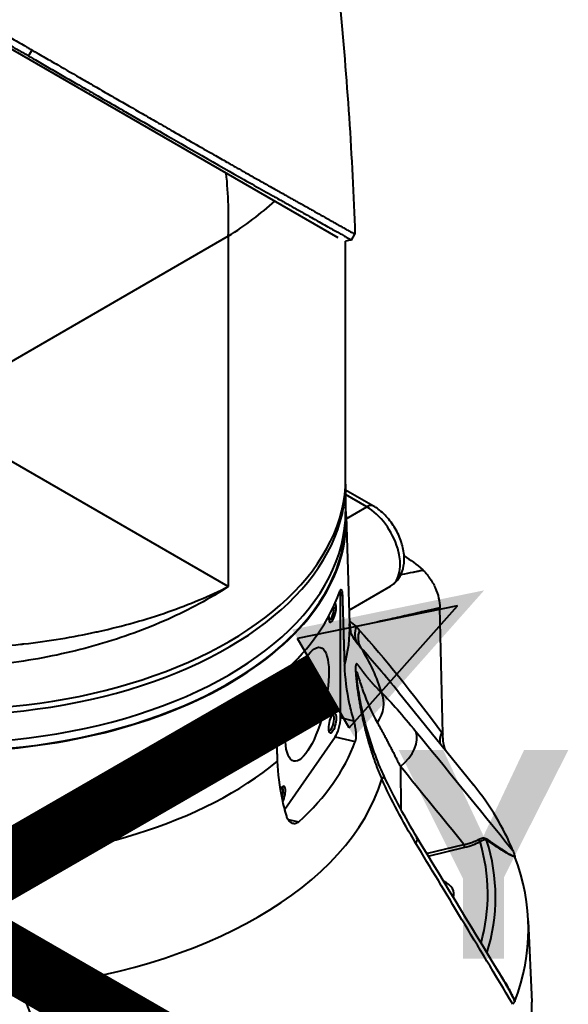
# Model space of a CAD drawing. Header units: millimetres. Extents: x 0 to 4378, y 0 to 2376.
# Drawn here: x 2719.8 to 2800.5, y 1084.8 to 1229.9 of the extents above; entities that cross this region are included whole.
import ezdxf

# ---------------------------------------------------------------- set-up
doc = ezdxf.new("R2010")
doc.units = ezdxf.units.MM
doc.header["$LTSCALE"] = 0.2
doc.layers.add('01_Object Line', color=4, linetype='Continuous')
doc.layers.add('07_Special Line2', color=76, linetype='Continuous')
doc.layers.add('14_Mark', color=7, linetype='Continuous', true_color=0xe03c31)
doc.styles.add('Rainbow-5.0 Style', font='malgunsl.ttf')

# ---------------------------------------------------------------- blocks, each defined once
blk = doc.blocks.new('A$C7c2cc22e_1')
for p, q in [((206.2739071004835, 192.7212172860018), (256.4097160687743, 163.7752944821186)), ((210.8584709296465, 190.5382677750531), (211.3584608207893, 191.404275683959)), ((243.761805179216, 166.3879545774325), (243.7638335845404, 166.3891054099586)), ((240.2604473119354, 163.9650476075221), (195.5712987408224, 138.1637556501264)), ((240.2604473119181, 163.9650476087299), (240.2604473119181, 112.3624636942914)), ((241.109163471916, 164.5155804302231), (241.1091642593019, 164.5156208540866)), ((258.4150098956197, 163.4118653890946), (258.9148737718097, 164.2776550305352)), ((257.5411472219766, 128.284147022634), (257.5411472219766, 163.2701243310585)), ((240.2604473112442, 112.3624636932764), (195.5712987404459, 138.1637556504829)), ((257.5411472219785, 127.4676504417075), (257.5411472219785, 122.1604226656782)), ((261.6658318790396, 124.2017507839701), (257.5411472219785, 126.5831385810452)), ((260.6658318790396, 124.1026931382548), (257.5411472219785, 125.9067306661418)), ((257.6367262686326, 122.3538381986837), (260.6658318790396, 124.1026931382548)), ((257.6226672560842, 122.7921335498904), (258.1328405407057, 106.8872769193331)), ((258.0681792770702, 108.903117730064), (264.14083187904, 112.4091653445066)), ((256.7802955629932, 111.0890409206659), (257.0552603444703, 111.0249013570865)), ((256.7802955629932, 93.04446648216253), (256.7802955629932, 111.0890409206659)), ((269.8732578243644, 108.8676945939878), (269.8732578243644, 108.8676368354027)), ((269.9464811290645, 108.8846961280033), (269.9464811290645, 108.884638386633)), ((271.8599140037113, 90.67373655962365), (271.4294311642207, 109.2296516662682)), ((265.381629675323, 107.8418147587618), (265.3814598396639, 107.8417167040971)), ((266.655921969892, 108.1295681747724), (266.655921969892, 108.1296274497727)), ((267.4690947683266, 108.3145250352682), (267.4690947683266, 108.3145839237513)), ((267.8226481589199, 108.3952659371062), (267.8226481589199, 108.3953246554229)), ((265.2417084075896, 96.92188983690721), (265.2417084075896, 96.91272110626232)), ((265.3450977581469, 96.78484914618457), (276.3946212025785, 83.10836418561303)), ((256.7802955629932, 93.04446648216253), (258.715836214782, 92.59297326898741)), ((248.5627104186296, 79.58695972960413), (255.9936217168197, 90.20567298136666)), ((255.9936217168197, 90.20567298136666), (258.9266554076721, 89.52149990331236)), ((271.7089480344548, 90.86783025234035), (271.8200205577214, 90.71861576351512)), ((271.8759019297831, 89.9845723340768), (271.8599140037113, 90.67373655962365)), ((265.6009317603693, 85.86284775418972), (265.6779950548971, 79.47637642252812)), ((265.6916433628912, 78.34529932199075), (265.6916497762413, 78.34476782799902)), ((249.0561371968624, 78.06244252076431), (250.6478496931832, 77.69115226201757)), ((269.4645446659597, 73.02883422606101), (274.9673995681087, 74.34384642217265)), ((269.6906319737654, 72.65597837120004), (275.0821656303942, 73.94534375979492)), ((284.4319553594032, 63.1235802989504), (284.9449521319239, 51.13265336317272))]:
    blk.add_line(p, q)
for centre, major_axis, ratio, start_param, end_param in [((198.5411472219766, 188.0516967465446), (-27.11738820267429, 52.44417063850955), 0.6058813899904092, 3.955108838191127, 4.136535698341806), ((198.5411472219766, 188.0516967465446), (58.97667815469203, 2.737738251461566), 0.6058813899903284, 5.469669122574906, 5.651095982729005), ((198.5411472219794, 127.4676504417075), (59, 2.974183399562235e-14), 0.5773502691896261, 4.084224324664952, 6.29517045480897), ((198.5411472219766, 128.284147022634), (59, 4.053007929272212e-14), 0.5773502691896266, 4.101409425193822, 6.283185307179585), ((198.5411472219794, 123.3851675370679), (59, 2.947642130379791e-14), 0.5773502691896263, 3.998893437925784, 6.283185307179585), ((198.5411472219821, 122.1604226656746), (59.09165072549233, 1.604966159973741e-13), 0.5773502691896228, 4.745744571991539, 6.338887980494405), ((260.6658318790396, 122.4696999763983), (0.999999999999773, 1.732050807569016), 0.5773502691895391, 0, 0.7853981633973692), ((260.6658318790396, 118.4280419008064), (3.475000000000766, -6.018876556301414), 0.5773502691897157, 0, 2.356194490192205), ((198.5411472219794, 122.1604226656782), (59, 5.895284260759581e-14), 0.5773502691896261, 3.973424453184704, 6.283185307179583), ((122.9028312675982, 228.246062915041), (164.5503253475377, -100.6016185072863), 0.351329167113726, 5.967917809769228, 5.973856203874182), ((255.9936217168197, 109.9648902398185), (0.4770489807417265, 2.045097618690435), 0.3058650027169689, 5.363930244002908, 5.819217322831697), ((198.5411472219821, 113.1793488373805), (37.71289025079478, 1.008568228932916e-13), 0.5773502691896227, 6.15386468950012, 6.153883755703609), ((198.5411472219821, 113.5872085659357), (38.23469994447738, 1.011690731189674e-13), 0.5773502691896227, 6.146290285843445, 6.146308970769937), ((198.5411472219821, 118.2004142481746), (59.21865244510285, 1.57374113740616e-13), 0.5773502691896226, 5.711516102723087, 6.086909640758829), ((232.9472460565285, 108.1401849811155), (-1.250000000000262, 2.165063509460935), 0.5773502691897158, 5.025229924019106, 5.025316775171438), ((232.7351140221735, 108.0177104939758), (-1.750000000000375, 3.031088913245322), 0.5773502691897158, 4.917579942411795, 4.917650450479142), ((232.7351140221735, 108.0177104939758), (-2.000000000000429, 3.46410161513751), 0.5773502691897158, 4.880125571264167, 4.880193746323543), ((255.6002847937334, 108.5454934894224), (-0.3407492719583634, -1.460784013350269), 0.3058650027169664, 5.186654511944633, 9.24428029270095), ((255.3684888300922, 108.5995632938102), (-0.2839577266319781, -1.217320011125265), 0.3058650027169663, 6.241058112957985, 8.779334953302556), ((233.2300887690035, 108.3034842973029), (1.050000000000333, -1.818653347947131), 0.5773502691897157, 4.146203301315236, 4.146208807201385), ((263.4739414546229, 108.6183525871529), (0.6147500000001346, -1.064778233952895), 0.5773502691897139, 5.930861578593514, 5.931149962826032), ((263.4739414546229, 108.6183525871529), (0.6147500000001348, -1.064778233952896), 0.5773502691897139, 6.276509852878506, 6.276797680840441), ((263.4739414546229, 108.6183525871529), (0.6250000000001361, -1.082531754730474), 0.577350269189714, 0.07044316755894542, 0.07063994093576653), ((263.6153628108596, 108.7000022452448), (-1.150000000000372, 1.991858428704001), 0.5773502691897151, 3.952993627391122, 3.953024977595633), ((198.5411472219821, 106.2501111650236), (59.60191148938184, 1.586231146433193e-13), 0.5773502691896226, 6.121673732729509, 6.301702608108853), ((261.7401863238583, 105.6702705111238), (-2.368057520806566, -1.841820723673054), 0.8707625815949848, 5.263420157259628, 6.210688190394032), ((262.2119247287446, 105.1066824793888), (-2.228162937676326, -2.008803107117689), 0.8804475843306616, 5.199810599058367, 6.167757210468056), ((281.109454998139, 136.9198291132598), (-18.18327219671764, -36.02230437940577), 0.4974367003087736, 6.048828480892982, 6.087912006302893), ((198.5411472233727, 90.34651612406742), (65.2556036758464, -2.881902216866906e-09), 0.5773502691845847, 0.1694651587047522, 0.3520318025691758), ((254.2815532991954, 103.31112481112), (-5.750000000001796, 9.959292143520045), 0.5773502691897175, 4.12041197451105, 4.120869733367853), ((247.8763569617759, 97.89336633335915), (-0.2839577266319842, -1.217320011125263), 0.3058650027169696, 6.241058112956991, 9.46690515499116), ((258.6318728933893, 94.1879575549101), (3.558077643425925, 3.512845496655016), 0.7992260030788721, 4.958929383140059, 5.982419586326177), ((255.3684888300922, 92.26963167525537), (-0.2839577266319781, -1.217320011125265), 0.3058650027169663, 6.241058112957985, 9.46690515499214), ((255.9936217168197, 91.92031580131516), (0.4770489807416577, 2.045097618690458), 0.3058650027169683, 3.793133917206868, 5.363930244002118), ((263.6881702769133, 88.42207753417824), (3.876821022111238, 3.157571655954852), 0.6386806095256086, 4.685765155452684, 6.080709920392066), ((276.4182635970719, 91.9879726699437), (0.7157014972403001, 7.510516511066714), 0.6063612219215665, 1.798054478973292, 1.814612332792183), ((274.4660008746741, 89.88109068882113), (2.407278070103636, 1.790254812365599), 0.8674130684955614, 2.140512504226354, 2.169895775907589), ((198.5411472219821, 96.72655416977796), (61.66156030941804, 2.260691633892975e-13), 0.5773502691896243, 5.719035549152112, 6.079390194329821), ((198.5411472219821, 106.2501111650236), (59.60191148938184, 1.572179886277781e-13), 0.5773502691896225, 4.737196531584991, 5.676752010752407), ((258.6318728933948, 82.31544204038073), (4.522968020533193, 2.131375209865804), 0.1368333204227426, 5.851521580301087, 6.28318138875348), ((258.6318728933948, 82.31544204038073), (4.522968020533194, 2.1313752098658), 0.1368333204227425, 6.28318138875349, 6.283188024149898), ((198.5411472219839, 90.34651612198286), (65.25560367725451, -5.08343367400243e-13), 0.5773502691896565, 4.881854139064616, 6.113720148499984), ((248.1081529254179, 81.50936491041648), (0.3407492719583299, 1.460784013350338), 0.3058650027169688, 4.147593003614109, 7.235449877768815), ((247.8763569617759, 81.56343471480432), (0.2839577266319805, 1.217320011125264), 0.3058650027169705, 4.490703708274423, 6.325312501401537), ((198.5411472214719, 62.14187100592608), (85.90660579782283, 1.048761077981908e-09), 0.5773502691691003, 0.2304668600220179, 0.4364521633767309), ((263.6881693387204, 72.91231069278001), (4.274898243904704, 2.593309471739862), 0.3496061413241923, 5.797005562061594, 6.282673212208911), ((263.6881693387204, 72.91231069278001), (4.274898243904701, 2.593309471739865), 0.3496061413241925, 6.282673212208909, 6.283178610191722), ((275.0821656303833, 74.19029273413253), (0.0697763458661251, -0.2917726196938445), 0.312459714103281, 4.085306424348756, 5.629921726318255), ((256.045183258313, 89.22284776734159), (23.24753589558436, -12.47741501040125), 0.4066503388549584, 5.854651302965093, 6.034691681007684), ((277.3307426966758, 75.04856021943851), (0.1491496718644724, -0.2602887106275033), 0.5751710345635415, 4.176187302726031, 5.499655134980306), ((198.5411472219739, 67.04690345305062), (79.926841094534, 2.010891453352315e-13), 0.5773502691896228, 6.12554681429309, 6.452078620926319), ((198.541147221983, 60.53964858603285), (83.02486869795047, 2.298161660974075e-13), 0.5773502691896226, 0.3126054539227869, 0.312642627540813), ((278.5280199104827, 75.18747871021696), (-0.170500032215142, -0.2468395005137769), 0.7301919388112066, 5.156942144711117, 5.894525057560425), ((198.5411472219739, 66.609409410019), (81.07590775921359, 2.173261570703744e-13), 0.5773502691896227, 6.106072863849046, 6.463545499565213), ((198.5411472219821, 61.89871787867742), (85.91700522227791, 2.885192085244626e-13), 0.5773502691896202, 6.067398895277223, 6.498971719082234), ((269.2518253406379, 67.0469034530579), (4.25000000000001, 1.092875789865389e-14), 0.5773502691896227, 6.069624736309474, 7.169765961531989), ((208.8230472643963, 53.55830315545609), (-4.563237517687907, -2.043737594991114), 0.1232512958400554, 0.6512047296789483, 1.674694932874712), ((198.541147221983, 49.90047525356931), (-86.4301584610167, -2.27005914066325e-13), 0.5773502691896226, 6.258490084264032, 9.449473183684931)]:
    blk.add_ellipse(centre, major_axis=major_axis, ratio=ratio, start_param=start_param, end_param=end_param)
for centre, major_axis, ratio in [((251.8542188595757, 95.02742919991942), (1.95362915922802, 8.375161676541815), 0.3058650027169671), ((248.108152925417, 97.83929652897132), (-0.34074927195838, -1.460784013350336), 0.3058650027169674), ((255.6002847937334, 92.21556187086753), (-0.3407492719583642, -1.460784013350269), 0.3058650027169672)]:
    blk.add_ellipse(centre, major_axis=major_axis, ratio=ratio)
for points, knots in [([(253.3728828661151, 226.5361715361432), (253.376372728686, 226.5107265948682), (253.3799853628025, 226.4843776595953), (253.3940393068933, 226.3818343775347), (253.4045309802605, 226.3051986993487), (253.446450346195, 225.9986637573056), (253.4777833800854, 225.7687800472377), (253.6026862291164, 224.8493164069805), (253.6953972782303, 224.1598792859259), (254.062293113675, 221.4028008543974), (254.328571291333, 219.3365144436284), (255.3561978826438, 211.0779001853953), (256.0422671100769, 204.8992665811857), (257.7436624133352, 187.1866398533384), (258.5227004467642, 175.6940803795915), (258.9148761372708, 164.2776655275447)], [0, 0, 0, 0, 0.00864042208798208, 0.00864042208798208, 0.03420166863426949, 0.03420166863426949, 0.1108854165451297, 0.1108854165451297, 0.3409368909911851, 0.3409368909911851, 1.031098066200774, 1.031098066200774, 3.101792511821776, 3.101792511821776, 6.985754510892164, 6.985754510892164, 6.985754510892164, 6.985754510892164]), ([(164.8219119701898, 217.2462483935014), (165.881057897439, 216.6347412730902), (166.9783171895597, 216.0005320805139), (169.2375775077671, 214.693384307313), (170.398551333541, 214.0210015315206), (172.3796974040888, 212.8727094438582), (173.1823847477972, 212.4072447175204), (175.0792763335858, 211.3067663237161), (176.1789180429359, 210.6684822849274), (177.9280364996766, 209.6527710524279), (178.5673422005484, 209.2814688082399), (179.9450712941143, 208.4811304927025), (180.6844309245207, 208.0515283808418), (183.4041587366264, 206.4711998337298), (185.4028214471255, 205.3094339347626), (191.4166427822411, 201.8143237979275), (195.4299322308188, 199.4823435951912), (201.3296154391601, 196.0585739529379), (203.2761060997527, 194.9296772277157), (206.1510486143598, 193.2636570086579), (207.1036372815033, 192.7118422184067), (208.5198890294841, 191.8917683841282), (208.9903281878233, 191.6194130564727), (209.6930869636381, 191.2126439465865), (209.9268563385831, 191.0773481243559), (210.5435016758474, 190.7204971842657), (210.8248087520587, 190.5577438807886), (210.8584709298302, 190.538267775366)], [0, 0, 0, 0, 0.4493563125055675, 0.4493563125055675, 0.8984674872382458, 0.8984674872382458, 1.197467799409754, 1.197467799409754, 1.595857780738837, 1.595857780738837, 1.823370048241626, 1.823370048241626, 2.08311788140897, 2.08311788140897, 2.775822454205861, 2.775822454205861, 4.159485792213735, 4.159485792213735, 4.850948749516448, 4.850948749516448, 5.197063108850871, 5.197063108850871, 5.370242404457572, 5.370242404457572, 5.456832188625868, 5.456832188625868, 5.599134327563663, 5.599134327563663, 5.599134327563663, 5.599134327563663]), ([(199.9800409392965, 197.9979657844378), (200.0087856594409, 197.9812842521278), (200.113216031611, 197.9206820548061), (200.3447849203658, 197.7863068309853), (200.4358947687233, 197.7334392342746), (200.7090873335983, 197.5749198505691), (200.891034679631, 197.469350782223), (201.4363049302729, 197.1529975710291), (201.799034980977, 196.9425744681503), (202.8845236486877, 196.3129615332), (203.6040640755764, 195.8957133946824), (204.7986244478743, 195.2032556382292), (205.2745900535065, 194.9273341411754), (206.2235849560475, 194.3773441529593), (206.6965947106219, 194.1033542578371), (207.8740081985143, 193.4213402805362), (208.5767401244957, 193.0143520715683), (209.6246394862392, 192.4076962005456), (209.9729220364716, 192.206098769715), (210.4937276380206, 191.9046782241894), (210.6670604402143, 191.8043668970204), (210.9266486321922, 191.654145891247), (211.013109448244, 191.6041132634455), (211.1219554319387, 191.541128440851), (211.3411655584787, 191.4142833279984), (211.3584608207702, 191.4042756839262)], [-1.054271393679411, -1.054271393679411, -1.054271393679411, -1.054271393679411, -1.01601116728266, -1.01601116728266, -0.991173260683727, -0.991173260683727, -0.9414978535694432, -0.9414978535694432, -0.842144080391757, -0.842144080391757, -0.643563625011893, -0.643563625011893, -0.5113721437959878, -0.5113721437959878, -0.3790245211111146, -0.3790245211111146, -0.1803343081606392, -0.1803343081606392, -0.0809759813401702, -0.0809759813401702, -0.0312964957634915, -0.0312964957634915, -0.006456822333047677, -0.006456822333047677, -7.474296861312978e-07, -7.474296861312978e-07, -7.474296861312978e-07, -7.474296861312978e-07]), ([(210.8584709298229, 190.538267775366), (210.9052367826389, 190.5112100661499), (211.3113379809765, 190.2762400463762), (212.1979554625368, 189.7634084431375), (212.5309321838695, 189.5708377767114), (213.5263553349932, 188.9952426546879), (214.1860384837692, 188.6139096967345), (216.153968294022, 187.4767259225482), (217.4499471713825, 186.7281470721464), (219.0805440193344, 185.7873347409586), (219.4383051986551, 185.5808806902351), (220.2114170271452, 185.1346479906861), (220.6221977754567, 184.8976725855136), (222.1233519287316, 184.0321529207758), (223.19563600939, 183.4141803076527), (224.8507847882647, 182.4609959345034), (225.4496644955761, 182.1162290327338), (227.6266429821953, 180.8634288102112), (229.174566982736, 179.9735452366003), (233.6399245477405, 177.4095424211155), (238.9450206915626, 174.369816146529), (243.6024246108273, 171.7359776560988), (244.5781421321935, 171.1860190169537), (245.9437645552089, 170.4199414934737), (246.3791543787884, 170.1764643465358), (246.9635115376132, 169.8489850132682), (247.1263038220804, 169.7577430841484), (247.6007200092799, 169.4920692818851), (247.9044638947016, 169.3219363643293), (248.2911320282492, 169.1054199467253), (248.381231783178, 169.0549356190204), (248.5338211498674, 168.9695199833404), (248.595184634526, 168.935122474526), (248.7149558117826, 168.8680921678533), (248.7729800359757, 168.8355008650651), (248.8888893235035, 168.77033285582), (248.948881039013, 168.7366018372595), (249.2385014111742, 168.5737672014147), (249.4650675210723, 168.4463839017662), (249.9274408979254, 168.1864017497101), (250.1623152132106, 168.0543282460203), (250.8221511147603, 167.6832935649109), (251.2366713105594, 167.450189777468), (252.0330219711814, 167.0023157205651), (252.414955525539, 166.7874990511809), (253.167587441445, 166.3641835722228), (253.5357714165839, 166.1568707069491), (254.251982841909, 165.7539083195079), (254.5998542269972, 165.5583401334152), (255.0982525811305, 165.2774438683991), (255.2641403064208, 165.1839190207465), (255.6952011338326, 164.9413473225904), (255.9450746018611, 164.8005335976595), (256.4445127395647, 164.5191823722344), (256.6877610494848, 164.3821158690043), (257.1243348951039, 164.1361537591765), (257.3186196984298, 164.0267058717909), (257.6555377568329, 163.8368755140473), (257.8003843621682, 163.7553365428212), (258.1590247430795, 163.5535492206), (258.3142300003437, 163.4666100257891), (258.4028682943754, 163.4178629733251), (258.4148042456027, 163.411515750322), (258.4149960186078, 163.4118618010689)], [9.99561447219663e-07, 9.99561447219663e-07, 9.99561447219663e-07, 9.99561447219663e-07, 0.01748957738186132, 0.01748957738186132, 0.02806413997029545, 0.02806413997029545, 0.04920444580629138, 0.04920444580629138, 0.09158329829203665, 0.09158329829203665, 0.1038290298763295, 0.1038290298763295, 0.1177045276840655, 0.1177045276840655, 0.154892859606492, 0.154892859606492, 0.1762616933293625, 0.1762616933293625, 0.2332292311536616, 0.2332292311536616, 0.3447473404030948, 0.3447473404030948, 0.3768428042882266, 0.3768428042882266, 0.3928613207077339, 0.3928613207077339, 0.3992060892278385, 0.3992060892278385, 0.4115741762600942, 0.4115741762600942, 0.415343451917839, 0.415343451917839, 0.4181397669070632, 0.4181397669070632, 0.4207137741729015, 0.4207137741729015, 0.4231441114642989, 0.4231441114642989, 0.4328040689949464, 0.4328040689949464, 0.4431450419399368, 0.4431450419399368, 0.4624047611653779, 0.4624047611653779, 0.4815797427612437, 0.4815797427612437, 0.5018181430265579, 0.5018181430265579, 0.5229617818339712, 0.5229617818339712, 0.5340034608371621, 0.5340034608371621, 0.5527187709526188, 0.5527187709526188, 0.5738832346386877, 0.5738832346386877, 0.5945830553816474, 0.5945830553816474, 0.6145009474701745, 0.6145009474701745, 0.6528362469890838, 0.6528362469890838, 0.6664979036712086, 0.6664979036712086, 0.6664979036712086, 0.6664979036712086]), ([(211.3584608208039, 191.4042756839917), (211.3745031683366, 191.3949936980353), (211.5774533336771, 191.2775749172943), (211.6771909484814, 191.2198742652872), (211.756772693012, 191.173836949114), (211.9953370305593, 191.0358369487694), (212.1541434171922, 190.9439811922712), (212.6298472254875, 190.668828760201), (212.9459813831545, 190.4859913262553), (213.8912862607976, 189.9393589983592), (214.5179950141437, 189.5770749571057), (216.3867800143307, 188.4970914631303), (217.6155754759457, 187.7871167297453), (219.1189123468666, 186.9197214379783), (219.4168066631373, 186.7478152925214), (220.0915801161018, 186.3583395978567), (220.4731075655718, 186.1382982363684), (221.5448801675357, 185.5194920621507), (222.2435052194123, 185.1173362681038), (223.0742927984138, 184.6384661568627), (223.211636618048, 184.5592466813432), (223.4718063080581, 184.4092973792249), (223.5943916492743, 184.3386696293419), (225.0239397258938, 183.5150975566503), (226.3078027985921, 182.7759320930163), (228.28844969087, 181.6366629087352), (229.0002780234636, 181.2273810157822), (230.509591869526, 180.3600539683393), (231.3048309078713, 179.9033771623726), (234.1814537066466, 178.2524729074648), (236.2018580099193, 177.0951967780857), (238.7901341858424, 175.6170955667221), (239.4249317904105, 175.2550236242932), (240.1450680839262, 174.8446562539102), (240.2373076924723, 174.7921077043902), (240.3981563182742, 174.7005079500559), (240.4716756508478, 174.6585500120309), (240.6184720520341, 174.5750571107128), (240.6937185135857, 174.5322890101015), (240.8682445675731, 174.4331580629878), (240.9636945774346, 174.3789170154341), (241.1332530069467, 174.2828407936722), (241.2038304312409, 174.2428587200302), (241.377752913334, 174.144204013759), (241.4813125206483, 174.0854078741177), (241.6696868004738, 173.9786541429021), (241.7548470101465, 173.9304200949191), (242.2786976587795, 173.6336121915519), (242.7078510119627, 173.3906314619089), (243.6712563700003, 172.8458746236101), (244.1981873850573, 172.5484388111036), (245.2248366729109, 171.9701422939288), (245.7242203194792, 171.6894172004941), (246.5118348983415, 171.2479911098853), (246.8125868840643, 171.0797251658551), (247.1717413845618, 170.8785234393654), (247.2380508966089, 170.8413804327502), (247.4241679701399, 170.737152553651), (247.543277403247, 170.6703257068548), (247.9468904027999, 170.4441480100977), (248.2263636460166, 170.2877356300851), (248.6424878832822, 170.0546536287002), (248.7867555313132, 169.9739272510596), (248.9768969410125, 169.8673913794082), (249.0261449912496, 169.8398344605775), (249.1006013125843, 169.7981911716852), (249.1251445437456, 169.7844392035913), (249.2053317563505, 169.7395151491764), (249.2614725649337, 169.7079879360463), (249.401551253939, 169.6292753811031), (249.4881838114161, 169.5805187204387), (249.6797095686961, 169.4728433961791), (249.7812628653992, 169.4157811296573), (249.9800668249018, 169.3039726779789), (250.0773760089978, 169.2492348807828), (250.207438001753, 169.1761701188734), (250.2389208980258, 169.1584968371753), (250.3514453019725, 169.095319280128), (250.4341697897344, 169.0485843598581), (250.6403346746629, 168.9324713040842), (250.7566534981725, 168.8675411831355), (250.9583048572695, 168.75454818242), (251.0434416793214, 168.7064725112978), (251.2114377236912, 168.6113359349365), (251.2959486555283, 168.5634923877842), (251.5122429107814, 168.4418481817556), (251.6414659925376, 168.3698600937714), (251.8649604304155, 168.2442680593776), (251.9569068857527, 168.1923590836086), (252.1178630884915, 168.1016690230717), (252.1860535645974, 168.0634161093658), (252.2889642530899, 168.0055888215502), (252.3235798546284, 167.9861290401823), (252.4562493410549, 167.9115235388454), (252.5534208446325, 167.8568349328707), (253.0838543798345, 167.558575757128), (253.49857680676, 167.3252795660737), (254.318265945235, 166.8639216125084), (254.7214454397981, 166.6372111711171), (255.2465831548507, 166.3416070227977), (255.3904926080886, 166.2606103818762), (255.5981508334498, 166.1434166689396), (255.6647897943894, 166.1058721917652), (255.8862154366034, 165.9811991610295), (256.0382956094463, 165.8955738161458), (256.3345860691188, 165.7287291817192), (256.4799312116284, 165.6468553877712), (256.9225597430177, 165.3974289699436), (257.198357060025, 165.2420760794557), (257.6484995451829, 164.9884271715528), (257.8321268739783, 164.8849085938127), (258.1861431601528, 164.6855154352124), (258.3494470016394, 164.5935230028881), (258.5902467293981, 164.4581110454346), (258.6784222027291, 164.4085965982667), (258.8574786151203, 164.308424632356), (258.9149883069258, 164.2766289440733), (258.9149637124719, 164.2776065920189)], [-6.229961524688175, -6.229961524688175, -6.229961524688175, -6.229961524688175, -6.227864086606503, -6.227864086606503, -6.219552281210452, -6.219552281210452, -6.20292896294882, -6.20292896294882, -6.169680297483175, -6.169680297483175, -6.103208314918707, -6.103208314918707, -5.970065015648211, -5.970065015648211, -5.937452784452091, -5.937452784452091, -5.89534623035619, -5.89534623035619, -5.81611940813297, -5.81611940813297, -5.800362284910748, -5.800362284910748, -5.786281330615418, -5.786281330615418, -5.63588690055849, -5.63588690055849, -5.550127942229698, -5.550127942229698, -5.451964456061074, -5.451964456061074, -5.190409731335976, -5.190409731335976, -5.103809024177382, -5.103809024177382, -5.091040676804137, -5.091040676804137, -5.081268366660875, -5.081268366660875, -5.070806319067909, -5.070806319067909, -5.05710139392401, -5.05710139392401, -5.047415860094191, -5.047415860094191, -5.032992576371535, -5.032992576371535, -5.021064202014178, -5.021064202014178, -4.959513415369373, -4.959513415369373, -4.879661612828988, -4.879661612828988, -4.798865571795017, -4.798865571795017, -4.746912642198534, -4.746912642198534, -4.735038948466269, -4.735038948466269, -4.713278449900445, -4.713278449900445, -4.660559000778483, -4.660559000778483, -4.631405422160348, -4.631405422160348, -4.62096207581279, -4.62096207581279, -4.615809515777811, -4.615809515777811, -4.603824060665395, -4.603824060665395, -4.585775074463694, -4.585775074463694, -4.565126456141858, -4.565126456141858, -4.54506104963713, -4.54506104963713, -4.538128885821618, -4.538128885821618, -4.518661614024469, -4.518661614024469, -4.489930932012812, -4.489930932012812, -4.468033702628485, -4.468033702628485, -4.446172805384194, -4.446172805384194, -4.412021574537383, -4.412021574537383, -4.387420179079569, -4.387420179079569, -4.36864402854752, -4.36864402854752, -4.359075867751159, -4.359075867751159, -4.331844312011473, -4.331844312011473, -4.208918323546651, -4.208918323546651, -4.07624485378462, -4.07624485378462, -4.023994732991419, -4.023994732991419, -3.998903885267831, -3.998903885267831, -3.939655953331359, -3.939655953331359, -3.878964240426505, -3.878964240426505, -3.746370763523203, -3.746370763523203, -3.637172765929716, -3.637172765929716, -3.509454865337274, -3.509454865337274, -3.406658279348589, -3.406658279348589, -3.23886791182405, -3.23886791182405, -3.23886791182405, -3.23886791182405]), ([(264.14083187904, 112.4091653445066), (264.5410185021719, 112.6402131990981), (264.8941339302582, 112.9488292190399), (265.4860051403284, 113.6825310114618), (265.7123272886538, 114.1126538505632), (266.0625662215825, 115.1071025196215), (266.1509590778678, 115.6795782419395), (266.1802775347114, 116.9482890099207), (266.0871597624082, 117.6489287743607), (265.7277273884283, 119.0515329465998), (265.4559011806559, 119.7530411186926), (264.7712487587905, 121.0794012914157), (264.3604861102485, 121.7047523110523), (263.4236156827264, 122.839911779367), (262.8974549831928, 123.3491997150086), (262.1106335713821, 123.9273322849112), (261.8916632305591, 124.0713669923789), (261.6658318790396, 124.2017507839701)], [2.356194490192419, 2.356194490192419, 2.356194490192419, 2.356194490192419, 2.575474831634324, 2.575474831634324, 2.815685291744781, 2.815685291744781, 3.115266252246366, 3.115266252246366, 3.475847754844831, 3.475847754844831, 3.845558973395537, 3.845558973395537, 4.21006794318127, 4.21006794318127, 4.576895008419965, 4.576895008419965, 4.71238898038469, 4.71238898038469, 4.71238898038469, 4.71238898038469]), ([(265.6976959516714, 114.1376803570602), (265.7497806002775, 114.1481033463715), (265.801832617577, 114.1585219523622), (265.8538519966387, 114.168936171096), (266.4036598911771, 114.2790070673254), (266.9498210843713, 114.3885875389533), (267.4923283615271, 114.4976724770968), (267.5746572374583, 114.5142267994379), (267.6570237121341, 114.5306625225385), (267.7396055078443, 114.5468187963525), (267.9562062642854, 114.58919449307), (268.1695047293679, 114.6339864157344), (268.3838222028007, 114.6771594112797)], [0.7851306460234385, 0.7851306460234385, 0.7851306460234385, 0.7851306460234385, 0.7974935256304067, 0.7974935256304067, 0.7974935256304067, 0.9281603834382046, 0.9281603834382046, 0.9281603834382046, 0.9479898972121645, 0.9479898972121645, 0.9479898972121645, 1, 1, 1, 1]), ([(268.8837778718043, 114.8202920888907), (269.2471337893858, 114.4835942130376), (269.5930934014596, 114.0811514296765), (270.2242045750136, 113.1884954942143), (270.5086936664793, 112.6907902961539), (270.9564760702597, 111.6796683942739), (271.1227784188795, 111.1677824098406), (271.3513940944158, 110.1756743707301), (271.4162700342631, 109.6855063644616), (271.4293212999737, 109.229686539984)], [-0.6621411955046085, -0.6621411955046085, -0.6621411955046085, -0.6621411955046085, -0.500004661764362, -0.500004661764362, -0.330185761901586, -0.330185761901586, -0.1648010392819811, -0.1648010392819811, -7.303728316256653e-06, -7.303728316256653e-06, -7.303728316256653e-06, -7.303728316256653e-06]), ([(240.2604473119891, 112.362463694546), (237.5368866465269, 110.5871072004556), (234.5539430288509, 108.9646436010153), (231.3400078720779, 107.523537334655), (228.1482986237961, 106.0923970117365), (224.6876920939949, 104.827642546843), (221.137985282644, 103.8015531539859), (217.5759190342924, 102.7718911034717), (213.9050154832512, 101.9667512712622), (210.1255716388659, 101.3833174612373), (206.3461277944816, 100.7998836512124), (202.4433880626129, 100.4451592623009), (198.5993451484946, 100.3297449924758), (194.753372489572, 100.214272783629), (190.9243066722374, 100.3310185570081), (187.1127709180764, 100.6828742674297), (183.3050600955885, 101.03437688552), (179.5931895223312, 101.6172921499528), (176.0435035474129, 102.4099816482849), (174.2072921616218, 102.8200307322077), (172.4019703092254, 103.2894397622986), (170.6397220155977, 103.815480165842)], [0, 0, 0, 0, 0.06271685863167983, 0.06271685863167983, 0.06271685863167983, 0.125, 0.125, 0.125, 0.1875, 0.1875, 0.1875, 0.25, 0.25, 0.25, 0.312531375573317, 0.312531375573317, 0.312531375573317, 0.375, 0.375, 0.375, 0.4073142949087499, 0.4073142949087499, 0.4073142949087499, 0.4073142949087499]), ([(174.2945853986976, 105.9256058661813), (174.4638743061505, 105.8847968889168), (174.6334200540341, 105.8444556860595), (174.8032122616587, 105.8045842762367), (174.9227026906192, 105.7765249681615), (175.0423237716805, 105.748696321738), (175.1620719554312, 105.7210991294633), (178.8453197932049, 104.8722570377904), (182.700743183148, 104.2290936841637), (186.6470413015186, 103.809693408446), (190.3934347072873, 103.4115383831013), (194.1508519639292, 103.2193055634962), (197.9094572742397, 103.2209569709958), (198.089440921849, 103.2210360498902), (198.2694358264698, 103.2215597695213), (198.4494406255453, 103.2225268893926), (202.1931396447726, 103.2426408292595), (205.9821186903555, 103.4601713094198), (209.6485239683316, 103.8568158623675), (209.8171649683381, 103.8750600358762), (209.9855491990347, 103.8936843730226), (210.1536598747325, 103.9126869813663), (213.8161587381073, 104.326682292256), (217.3660251368383, 104.9152222651283), (220.8043980210186, 105.6669970439398), (220.9343785217416, 105.6954163182527), (221.0642434934471, 105.7240788926792), (221.1939911041172, 105.7529842372787), (224.72001458257, 106.5385164192194), (228.1605878880328, 107.5100452698971), (231.3469317600184, 108.6155455382541), (234.5312068858557, 109.7203280562644), (237.5082731897037, 110.974719349626), (240.2604473119891, 112.362463694546)], [0.6220861935830111, 0.6220861935830111, 0.6220861935830111, 0.6220861935830111, 0.625, 0.625, 0.625, 0.6270505768995198, 0.6270505768995198, 0.6270505768995198, 0.6901227897282368, 0.6901227897282368, 0.6901227897282368, 0.75, 0.75, 0.75, 0.7528672653347984, 0.7528672653347984, 0.7528672653347984, 0.8125, 0.8125, 0.8125, 0.8152428838997834, 0.8152428838997834, 0.8152428838997834, 0.875, 0.875, 0.875, 0.8772589928824207, 0.8772589928824207, 0.8772589928824207, 0.9386494254297342, 0.9386494254297342, 0.9386494254297342, 1, 1, 1, 1]), ([(256.6227831772048, 111.5327719317611), (256.6746238006699, 111.6832993134485), (256.7292707050492, 111.8017022429485), (256.8303257810103, 111.9270958324742), (256.876712210179, 111.9325145561343), (256.9508460338839, 111.8436135471457), (256.9837998321909, 111.7454988121208), (257.0324057305033, 111.4488295552874), (257.0481543854703, 111.250214062944), (257.0549507797678, 111.0349124230415), (257.0550557990937, 111.0315855364788), (257.0551589922616, 111.0282484878662), (257.0552603444703, 111.0249013570865)], [-0.3180620537938501, -0.3180620537938501, -0.3180620537938501, -0.3180620537938501, -0.2384531674670978, -0.2384531674670978, -0.1578017267053853, -0.1578017267053853, -0.07890086335269264, -0.07890086335269264, 0, 0, 0, 0.001219192859469876, 0.001219192859469876, 0.001219192859469876, 0.001219192859469876]), ([(271.4293212999737, 109.229686539984), (270.8457109661576, 109.0940722004962), (270.2619715861965, 108.9577533791817), (269.6784481986961, 108.8225068283355), (269.4805545622294, 108.7766398890853), (269.2826833297768, 108.7308810870272), (269.084834651766, 108.6852299702186), (268.6702440464414, 108.5895683547751), (268.2557485431844, 108.4943666355648), (267.8413432625248, 108.3995996082267), (267.5256064453979, 108.3273962822168), (267.2099220022001, 108.2554452934419), (266.8942882144365, 108.1837374063653), (265.9859868162393, 107.9773831546299), (265.0781019050373, 107.7730349765188), (264.1705928521669, 107.5704831301264), (263.8272038690193, 107.4938402885491), (263.4838683569233, 107.4174532886937), (263.1405846988928, 107.3413140563025), (261.8900552318819, 107.0639505655818), (260.6402088655486, 106.7898558607667), (259.3909583470231, 106.5185935000627), (259.3052620080234, 106.499985389939), (259.2195684256067, 106.481390631041), (259.1339977106163, 106.4627736092516)], [0, 0, 0, 0, 0.1421652837245261, 0.1421652837245261, 0.1421652837245261, 0.190378612578461, 0.190378612578461, 0.190378612578461, 0.2914093265324066, 0.2914093265324066, 0.2914093265324066, 0.368384977048041, 0.368384977048041, 0.368384977048041, 0.5898983057888376, 0.5898983057888376, 0.5898983057888376, 0.673715912312036, 0.673715912312036, 0.673715912312036, 0.979050536781829, 0.979050536781829, 0.979050536781829, 0.9999959429263696, 0.9999959429263696, 0.9999959429263696, 0.9999959429263696]), ([(258.1328405407057, 106.8872769193331), (258.1407112633278, 106.6419039869397), (258.1622205728881, 106.4018839990167), (258.2237726382191, 105.9661211468519), (258.2637157855725, 105.7705131649636), (258.3440655831819, 105.4510975357844), (258.3843365357061, 105.3273516404806), (258.4372371889749, 105.1819757361845), (258.4531011075815, 105.1473833270575), (258.4531011075815, 105.1473833270575)], [5.516304444711263, 5.516304444711263, 5.516304444711263, 5.516304444711263, 5.579158542644187, 5.579158542644187, 5.642012640577111, 5.642012640577111, 5.704866738510034, 5.704866738510034, 5.757961385484812, 5.757961385484812, 5.757961385484812, 5.757961385484812]), ([(257.3673597582647, 100.7164393332823), (257.4210836905295, 98.94171939198714), (257.652378211209, 97.01381040102933), (258.2562314950355, 94.24624629064783), (258.47115018779, 93.41481853231016), (258.715836214782, 92.59297326898741)], [12.01122203764196, 12.01122203764196, 12.01122203764196, 12.01122203764196, 12.64378707914384, 12.64378707914384, 12.91449225658096, 12.91449225658096, 12.91449225658096, 12.91449225658096]), ([(247.2031069376353, 96.9462523540933), (247.2030055854257, 96.94959948487667), (247.2029112589862, 96.95294920397282), (247.1971718549812, 97.17323823295374), (247.2219341384598, 97.42974353472891), (247.3346903614984, 97.95699798193164), (247.4225629086941, 98.22777260544899), (247.6280020980257, 98.71618123056032), (247.7600739266873, 98.96577794057521), (248.0463474295329, 99.39387381519919), (248.200156410725, 99.57335269126997), (248.3439774627168, 99.7024242904663)], [0.6379720802646005, 0.6379720802646005, 0.6379720802646005, 0.6379720802646005, 0.6391912731240651, 0.6391912731240651, 0.7180921364767578, 0.7180921364767578, 0.7969929998294505, 0.7969929998294505, 0.8776444405911638, 0.8776444405911638, 0.9572533269179163, 0.9572533269179163, 0.9572533269179163, 0.9572533269179163]), ([(259.1105391418223, 99.46147412908613), (259.1092132260201, 99.50282398445415), (259.1084746438937, 99.54071831161127), (259.107466063575, 99.88132864609724), (259.1592174049401, 99.81284164484896), (259.2917769049691, 99.4658068447061), (259.3739799050454, 99.19306615261667), (259.653823333636, 98.28848005366672), (259.8800647661228, 97.57837709210798), (260.6715300365659, 95.39821420252338), (261.350457349713, 93.85003038674768), (262.222887357605, 92.28754737319105)], [0.4930643512770101, 0.4930643512770101, 0.4930643512770101, 0.4930643512770101, 0.5, 0.5, 0.5625, 0.5625, 0.624999999999999, 0.624999999999999, 0.749999999999999, 0.749999999999999, 1, 1, 1, 1]), ([(259.1105391417686, 99.4614741307596), (259.1110818858397, 99.44454817757651), (259.1122316365045, 99.41671158277313), (259.1162717486714, 99.34263189196645), (259.1194017141916, 99.29378075529166), (259.1288879844014, 99.16476089894059), (259.1360923721886, 99.07889367598546), (259.1571194050048, 98.85205248733473), (259.1725624648107, 98.70375337465885), (259.2183093317763, 98.29949526598284), (259.2520037537088, 98.03464757367692), (259.3575615596883, 97.26907101334291), (259.4379251164164, 96.7584179902442), (259.708290990262, 95.19839697327188), (259.9252175048678, 94.14555254156221), (260.7782455570887, 90.5735628014736), (261.5720408913585, 88.0821094449966), (262.7691031934355, 85.28535277459014), (262.9582211804463, 84.86404035180021), (263.1548401215241, 84.4468189317522)], [0, 0, 0, 0, 0.0202740727908105, 0.0202740727908105, 0.0434671739293814, 0.0434671739293814, 0.07605452321203016, 0.07605452321203016, 0.1255481612467079, 0.1255481612467079, 0.2081311272664021, 0.2081311272664021, 0.363101831004656, 0.363101831004656, 0.6841640445958972, 0.6841640445958972, 1.466210948906315, 1.466210948906315, 1.606267398505633, 1.606267398505633, 1.606267398505633, 1.606267398505633]), ([(258.715836214782, 92.59297326898741), (258.7739772504392, 92.39769062311098), (258.827152673095, 92.1846471620047), (258.9286651409784, 91.69600593403447), (258.9734069750812, 91.41875341835112), (259.0301763391735, 90.90398660555365), (259.045221401002, 90.66679546065643), (259.0467173912875, 90.26209412424578), (259.0378702250682, 90.09074368996153), (259.0077650103158, 89.84966446794351), (258.9938216104529, 89.76895443464309), (258.9685129022655, 89.65939402520962), (258.9596843995841, 89.62570658404002), (258.9450411330217, 89.57634526156471), (258.9397349742903, 89.5595832631152), (258.9317446589666, 89.53592551060137), (258.9292201724438, 89.52866499503943), (258.9266554076721, 89.52149990331236)], [-0.683614517972085, -0.683614517972085, -0.683614517972085, -0.683614517972085, -0.6141634795049422, -0.6141634795049422, -0.5308238833176346, -0.5308238833176346, -0.457172216732482, -0.457172216732482, -0.3969813805473817, -0.3969813805473817, -0.3635708954213863, -0.3635708954213863, -0.3478023526875635, -0.3478023526875635, -0.3393635610490592, -0.3393635610490592, -0.3355565741432732, -0.3355565741432732, -0.3355565741432732, -0.3355565741432732]), ([(271.523613323553, 89.1512798932672), (271.4553062752575, 89.43979262370704), (271.4357000666105, 89.74616824957047), (271.4750907322523, 90.05014588996346), (271.5118566414221, 90.33386829306983), (271.5940229384987, 90.6120072018457), (271.7089480579161, 90.86783024458055)], [0.4226079608245844, 0.4226079608245844, 0.4226079608245844, 0.4226079608245844, 0.7212539650080358, 0.7212539650080358, 0.7212539650080358, 1, 1, 1, 1]), ([(272.2224443079776, 88.27226535326554), (272.1976183227616, 88.35005491202901), (272.1743566469449, 88.42821508408088), (272.0784208364094, 88.77052178891608), (272.0197536327996, 89.03741362659639), (271.8930206588157, 89.75279518720708), (271.848115182529, 90.19531558132076), (271.8260943263358, 90.59601586875215)], [1.212307928649523, 1.212307928649523, 1.212307928649523, 1.212307928649523, 1.23739034584097, 1.23739034584097, 1.321764990340471, 1.321764990340471, 1.465056133795449, 1.465056133795449, 1.465056133795449, 1.465056133795449]), ([(248.863682807947, 78.51432426599786), (248.6189967809551, 79.33616952932061), (248.4040780882005, 80.16759728765828), (247.8002248043731, 82.93516139803978), (247.5689302836945, 84.86307038899758), (247.5152063514297, 86.63779033029277)], [10.9010527650414, 10.9010527650414, 10.9010527650414, 10.9010527650414, 11.17175794247852, 11.17175794247852, 11.80432298398041, 11.80432298398041, 11.80432298398041, 11.80432298398041]), ([(250.6478496931832, 77.69115226201757), (250.6436053749549, 77.68727952307017), (250.6393474020779, 77.6834473111121), (250.6229626244203, 77.66890304812478), (250.6107432271347, 77.65847882408707), (250.5775553712028, 77.63128770044568), (250.5564065119779, 77.61514440776955), (250.459782433807, 77.5466007807845), (250.3816608064963, 77.50527200515353), (250.1518924580332, 77.42093177880815), (249.9974236334283, 77.40885535686539), (249.6703041624523, 77.47028708730068), (249.5005457308143, 77.55823627948848), (249.1909981767749, 77.83732084670919), (249.0545286632414, 78.0322092119095), (248.9189588598783, 78.346477461022), (248.8892312037842, 78.42851295767832), (248.863682807947, 78.51432426599786)], [-0.3477683568502347, -0.3477683568502347, -0.3477683568502347, -0.3477683568502347, -0.345385950333599, -0.345385950333599, -0.3386296287942426, -0.3386296287942426, -0.3271859468320503, -0.3271859468320503, -0.2869691925738913, -0.2869691925738913, -0.2114242295585936, -0.2114242295585936, -0.1231599811623822, -0.1231599811623822, -0.03048172247396057, -0.03048172247396057, 0, 0, 0, 0]), ([(274.9673999413781, 74.34384651154687), (275.0865615366929, 74.36954167571821), (275.2435631926655, 74.40492812447701), (275.6289531099028, 74.50744318800207), (275.8874670406249, 74.5852665715829), (276.570833408523, 74.82620376334307), (276.900201713559, 74.98615836469253), (277.1258411879226, 75.10778972617481)], [0, 0, 0, 0, 0.249999999999997, 0.249999999999997, 0.499999999999994, 0.499999999999994, 0.9999999897108722, 0.9999999897108722, 0.9999999897108722, 0.9999999897108722]), ([(277.1258411879226, 75.10778972617481), (277.3403293229621, 75.22339830678902), (277.5101458318049, 75.29287967849814), (277.7314684451721, 75.3198422080277), (277.9527910585402, 75.34680473755725), (278.1358902923512, 75.3055750633539), (278.2919742101076, 75.19372119816762)], [0, 0, 0, 0, 0.5, 0.5, 0.5, 1, 1, 1, 1]), ([(278.2919742101958, 75.19372119810578), (278.7645981343339, 74.85502464821911), (279.2080167998438, 74.54328054083817), (279.62057822717, 74.26070193039777), (279.8268589408326, 74.11941262517576), (280.025457481308, 73.98540532113839), (280.2163081034387, 73.85872664915951), (280.3144282777484, 73.79359857549571), (280.418752327434, 73.72494660250595), (280.5216885351838, 73.65759127835918), (280.6189704724466, 73.59393577208903), (280.7150883038321, 73.53140193576837), (280.8038088968151, 73.47380127925862), (281.1024550753791, 73.27990924843107), (281.331402530559, 73.13293291843729), (281.5637988189501, 72.99910485496002), (281.6155853901846, 72.96928296498663), (281.6676158316059, 72.93996687795516), (281.7203853301726, 72.91115331333276), (282.0099620801229, 72.75303662423903), (282.2536886788666, 72.64727497487911), (282.4447753992099, 72.58867693823413)], [0, 0, 0, 0, 0.25, 0.25, 0.25, 0.375, 0.375, 0.375, 0.4392650343597297, 0.4392650343597297, 0.4392650343597297, 0.5, 0.5, 0.5, 0.7044425627018706, 0.7044425627018706, 0.7044425627018706, 0.75, 0.75, 0.75, 0.9999999997526038, 0.9999999997526038, 0.9999999997526038, 0.9999999997526038]), ([(282.4655932325531, 72.51975700939875), (282.361893251611, 72.54735017613712), (282.2453975223125, 72.5883895658626), (282.1162527099114, 72.64298466326363), (282.0516802294542, 72.67028224335445), (281.9839489685037, 72.70097220056778), (281.9130512901975, 72.73504324724854), (281.8421536118913, 72.76911429392567), (281.748823914003, 72.81679522545892), (281.6907703302013, 72.84741920667875), (281.663358531765, 72.86187926832281), (281.6348360432676, 72.87715083062358), (281.6052383516508, 72.89318996124712), (281.5094701666276, 72.94508719868463), (281.4018727462571, 73.00579878782446), (281.2828403136828, 73.07498481485891), (281.1270202440583, 73.1655531693541), (280.9318727908558, 73.28293202134955), (280.7557299038344, 73.39132825200068), (280.6884290887465, 73.4327443704642), (280.620075464115, 73.47515116537397), (280.5507355336904, 73.51847007631659), (279.894156438334, 73.92865640305172), (279.1443559510553, 74.42384093731744), (278.3019343465567, 75.00622738365928)], [1.43745142533264e-07, 1.43745142533264e-07, 1.43745142533264e-07, 1.43745142533264e-07, 0.125, 0.125, 0.125, 0.1875, 0.1875, 0.1875, 0.25, 0.25, 0.25, 0.2795113116207419, 0.2795113116207419, 0.2795113116207419, 0.375, 0.375, 0.375, 0.5, 0.5, 0.5, 0.547760099930063, 0.547760099930063, 0.547760099930063, 1, 1, 1, 1]), ([(282.1763699218409, 73.47169093345292), (282.222507953049, 73.35816267998598), (282.2684183432148, 73.22544023298542), (282.3587362870367, 72.92698151322475), (282.4025200839724, 72.76330710282491), (282.4446980171406, 72.58899675742578)], [-0.1213984442142584, -0.1213984442142584, -0.1213984442142584, -0.1213984442142584, -0.06074723058638142, -0.06074723058638142, -6.147975064511868e-05, -6.147975064511868e-05, -6.147975064511868e-05, -6.147975064511868e-05]), ([(282.4447753992099, 72.58867693823413), (282.4479706061757, 72.57539266097228), (282.4512872738305, 72.56323118091677), (282.458291197624, 72.54005720116766), (282.4619782513455, 72.52928306784452), (282.4655920572031, 72.51975818282517)], [-0.009683736137292032, -0.009683736137292032, -0.009683736137292032, -0.009683736137292032, -0.005063892393931249, -0.005063892393931249, -9.827162458649408e-07, -9.827162458649408e-07, -9.827162458649408e-07, -9.827162458649408e-07]), ([(279.7133603281454, 56.10700465306945), (279.9091557854845, 55.80633383822351), (280.0980138700852, 55.51218959154357), (280.2799508643266, 55.22462091713896), (280.372053851911, 55.07904341016547), (280.462390104115, 54.93513908118621), (280.5509438148019, 54.79295057535273), (280.5564751024131, 54.78406912346691), (280.5619996954247, 54.77519391438545), (280.5675175502001, 54.76632497363607), (280.6613740613338, 54.61546782530786), (280.736783775772, 54.49343209105427), (280.8430942335453, 54.31949278241518), (281.147207879927, 53.82191880421306), (281.3948926368266, 53.40067491961963), (281.6042489807533, 53.0256738900498), (281.6876354193464, 52.8763113260211), (281.7653565794481, 52.7342323581106), (281.8380297719632, 52.59735896440543), (281.9655957943905, 52.35709988389135), (282.0580693001793, 52.17615083091005), (282.1610914221001, 51.9610570113291), (282.2641134210189, 51.74596344856036), (282.3657139390089, 51.51821101303722), (282.4655932325586, 51.27768175341407)], [0.2587979745937557, 0.2587979745937557, 0.2587979745937557, 0.2587979745937557, 0.375000000000003, 0.375000000000003, 0.375000000000003, 0.4338256046988476, 0.4338256046988476, 0.4338256046988476, 0.437500000000003, 0.437500000000003, 0.437500000000003, 0.500000000000003, 0.500000000000003, 0.500000000000003, 0.6787886469182824, 0.6787886469182824, 0.6787886469182824, 0.750000000000004, 0.750000000000004, 0.750000000000004, 0.875000000000002, 0.875000000000002, 0.875000000000002, 0.9999998507560783, 0.9999998507560783, 0.9999998507560783, 0.9999998507560783]), ([(282.4447684607821, 51.24089008757801), (282.2522557043731, 51.70350112167944), (282.0050597322515, 52.20429866893028), (281.709973532641, 52.74341149092288), (281.6589615519097, 52.83660870896711), (281.6107639473285, 52.92337888857946), (281.5636345944586, 53.00756626774819), (281.4744490216799, 53.16687886540603), (281.3887081771336, 53.31700009556516), (281.2922889594956, 53.48328514469904), (281.155461409262, 53.71925859968906), (281.0031263955234, 53.97668427665849), (280.8345911634551, 54.25518674024352)], [3.003665332724273e-06, 3.003665332724273e-06, 3.003665332724273e-06, 3.003665332724273e-06, 0.249999999999998, 0.249999999999998, 0.249999999999998, 0.2932173445480433, 0.2932173445480433, 0.2932173445480433, 0.374999999999997, 0.374999999999997, 0.374999999999997, 0.4910569507960585, 0.4910569507960585, 0.4910569507960585, 0.4910569507960585]), ([(282.4447753992017, 51.24087341441555), (282.402671191152, 51.21082968461269), (282.3589660373491, 51.16140732172062), (282.2686302759566, 51.01849983314605), (282.2226148910158, 50.9258429993024), (282.1763699349731, 50.81205160881655)], [-0.1212578700931321, -0.1212578700931321, -0.1212578700931321, -0.1212578700931321, -0.06073354852172358, -0.06073354852172358, -1.219072446210944e-08, -1.219072446210944e-08, -1.219072446210944e-08, -1.219072446210944e-08]), ([(282.4655920572086, 51.27768275331982), (282.4619786065105, 51.26817340763228), (282.458291923449, 51.25983357096629), (282.4512879901467, 51.24745649052784), (282.4479709524658, 51.24311581760048), (282.4447753992017, 51.24087341441555)], [-0.009677244761738769, -0.009677244761738769, -0.009677244761738769, -0.009677244761738769, -0.004619380211359617, -0.004619380211359617, -3.186487172581863e-06, -3.186487172581863e-06, -3.186487172581863e-06, -3.186487172581863e-06])]:
    blk.add_open_spline(points, degree=3, knots=knots)
for points in [[(258.4149873632323, 163.4118532094471), (258.1207538064864, 163.364192099747), (257.8264626710152, 163.3164604759695), (257.5321184014156, 163.2686580417321)], [(266.1498772493887, 116.8772713462895), (267.0664727578333, 116.2748551807927), (267.9827280445716, 115.6551056050448), (268.8837778698726, 114.8202920906806)], [(258.119340228066, 107.3081545769128), (258.4218754160529, 106.9958501867768), (258.7583787902813, 106.7099773038099), (259.1339479861199, 106.462762791034)], [(259.1339480432689, 106.4627627199006), (259.2871780181777, 106.2657557929815), (259.4445371889269, 106.0779274214729), (259.6056907753809, 105.8991792026209)], [(259.2621809095135, 103.9826471092529), (258.9666039994681, 104.3667760679746), (258.6913716859526, 104.7751838665608), (258.4314856231704, 105.2001788575362)], [(259.6056907753809, 105.8991792026209), (263.1976023606694, 101.9151052981033), (267.2804799481464, 96.83134582404455), (271.8599140037113, 90.67373655962365)], [(265.347505376496, 96.78126655468077), (263.3898205658525, 99.20407965186314), (261.5393159798896, 101.3900058817562), (259.7948905588801, 103.3371889105656)], [(262.8619716605226, 96.70065794263792), (264.2560035490296, 95.31937292082148), (265.9129859466238, 93.43992877531491), (267.8913385312862, 91.01722490770771)], [(267.8913385469777, 91.01722486770814), (272.1679827175667, 85.78001768272225), (276.9295354590795, 79.93149666448517), (282.1763698633094, 73.47169077404396)], [(274.9673999413781, 74.34384651154687), (271.8479380736917, 78.18570549640935), (268.7262134255834, 82.02567626692326), (265.6009872989271, 85.86277972027892)], [(263.1548420566742, 84.44681482514716), (264.6352296465375, 81.30506719817276), (266.2681792373241, 78.29965297681338), (267.963073866671, 75.50561028445372)], [(267.8913385340948, 74.50679664383642), (265.9151193809157, 77.78223563621941), (264.2579466977531, 80.95844108881647), (262.8619716604917, 83.99237430125868)], [(267.9766973561545, 75.48197865425755), (272.2680980302166, 68.40781068776414), (276.5529118828636, 61.33180208218619), (280.8339053777436, 54.25477077632604)], [(282.176369878558, 50.81205146206776), (276.9322967313556, 59.51574982032616), (272.1707524835365, 67.41398082668093), (267.8913385340948, 74.50679664383642)], [(277.3307408679302, 74.80361797352089), (277.6690091913861, 75.03495193887647), (278.0179398517848, 75.19049973658548), (278.3019343465567, 75.00622738365928)], [(209.5468436939937, 53.2108708179112), (210.9764118617422, 50.19633185345447), (212.098844903132, 46.71139431658958), (212.839597519649, 42.72265914977834)]]:
    blk.add_open_spline(points, degree=3)
for points, weights, degree in [([(257.0552603444703, 111.0249013570865), (257.2108791283044, 105.8856308408649), (257.3673597582647, 100.7164393332823)], [1, 1.000004008691949, 1.000000002439779], 2), ([(247.5152063514297, 86.63779033029277), (247.358725721424, 91.8069818393451), (247.2031069376353, 96.9462523540933)], [1.000000002440991, 1.000004010683782, 1], 2), ([(262.2228873646673, 92.28754738366115), (263.2780896892764, 90.39772735094084), (264.4109863105386, 88.21400436373006), (265.6009317584303, 85.86284791202706)], [1.00000000000173, 1.00000000000218, 1.00000000000265, 1.00000000000316], 3)]:
    blk.add_rational_spline(points, weights, degree=degree)
blk.add_rational_spline([(262.8619716687535, 96.70065792363675), (261.7411325791609, 97.76304548500775), (260.8941413093871, 98.76381616533763), (259.9229678049378, 100.058211017149), (259.6493007476074, 100.4627263898656), (259.3145741667104, 100.8667007783479), (259.217031154245, 100.9680642416279), (259.0605795056945, 100.9453414103627), (259.0000573719271, 100.8040788798462), (259.0021827994624, 99.81696981860296), (259.0638268205876, 99.06501698436114), (259.2232973824266, 97.61204475365957), (259.323631606012, 96.87391846575701), (259.6592725310175, 94.71246183162657), (259.9327528030608, 93.3130411839702), (260.9022607238348, 89.18590381147078), (261.7443391153174, 86.53325025470986), (262.8619716687572, 83.99237430864378)], [0.999999998671371, 0.999999999009248, 0.999999999295963, 0.999999999631923, 0.999999999728595, 0.999999999846662, 0.999999999881044, 0.999999999935934, 0.999999999956991, 0.999999999956251, 0.9999999999348, 0.999999999878839, 0.999999999843468, 0.999999999725077, 0.999999999628498, 0.999999999293235, 0.999999999008221, 0.999999998671371], degree=3, knots=[0, 0, 0, 0, 0.25, 0.25, 0.375, 0.375, 0.4375, 0.4375, 0.5, 0.5, 0.5625, 0.5625, 0.625, 0.625, 0.75, 0.75, 1, 1, 1, 1])
blk = doc.blocks.new('Blk$A46N0-6W24B')
at = {"layer": '07_Special Line2'}
blk.add_hatch(color=256, dxfattribs=at).paths.add_polyline_path([(41.63336265705811, 24.38859702042191), (26.9113045007075, 21.37594973920659), (31.66330450070745, 13.14524430163965)])
for p, q in [((39.57568629766956, 23.20059702042636), (27.30730450071223, 20.69005761941298)), ((31.26730450071091, 13.83113642144053), (39.57568629766956, 23.20059702042636)), ((31.26730450071091, 13.83113642144053), (27.30730450071223, 20.69005761941298))]:
    blk.add_line(p, q, dxfattribs=at)
at = {"layer": '07_Special Line2', "const_width": 4.999999999999999}
blk.add_lwpolyline([(29.28730450071043, 17.26059702042676), (-0.936982091367554, -0.1894029795739698)], dxfattribs=at)
at = {"layer": '14_Mark', "const_width": 4.999999999999999}
blk.add_lwpolyline([(29.28730450071134, -17.63940297957515), (-0.936982091367554, -0.1894029795744245)], dxfattribs=at)
at = {"layer": '07_Special Line2', "insert": (35.08044783989999, 4.127631453307458), "char_height": 16, "attachment_point": 4, "style": 'Rainbow-5.0 Style'}
blk.add_mtext('{\\fMalgun Gothic Semilight|b1|i0|c129|p50;Y}', dxfattribs=at)

msp = doc.modelspace()

# ---------------------------------------------------------------- block references
at = {"xscale": 1.92, "yscale": 1.92, "zscale": 1.92}
msp.add_blockref('Blk$A46N0-6W24B', (2708.215285844453, 1098.999435537109), dxfattribs=at)
at = {"layer": '01_Object Line'}
msp.add_blockref('A$C7c2cc22e_1', (2510.211880549177, 1034.021405449557), dxfattribs=at)

doc.saveas('drawing.dxf')
